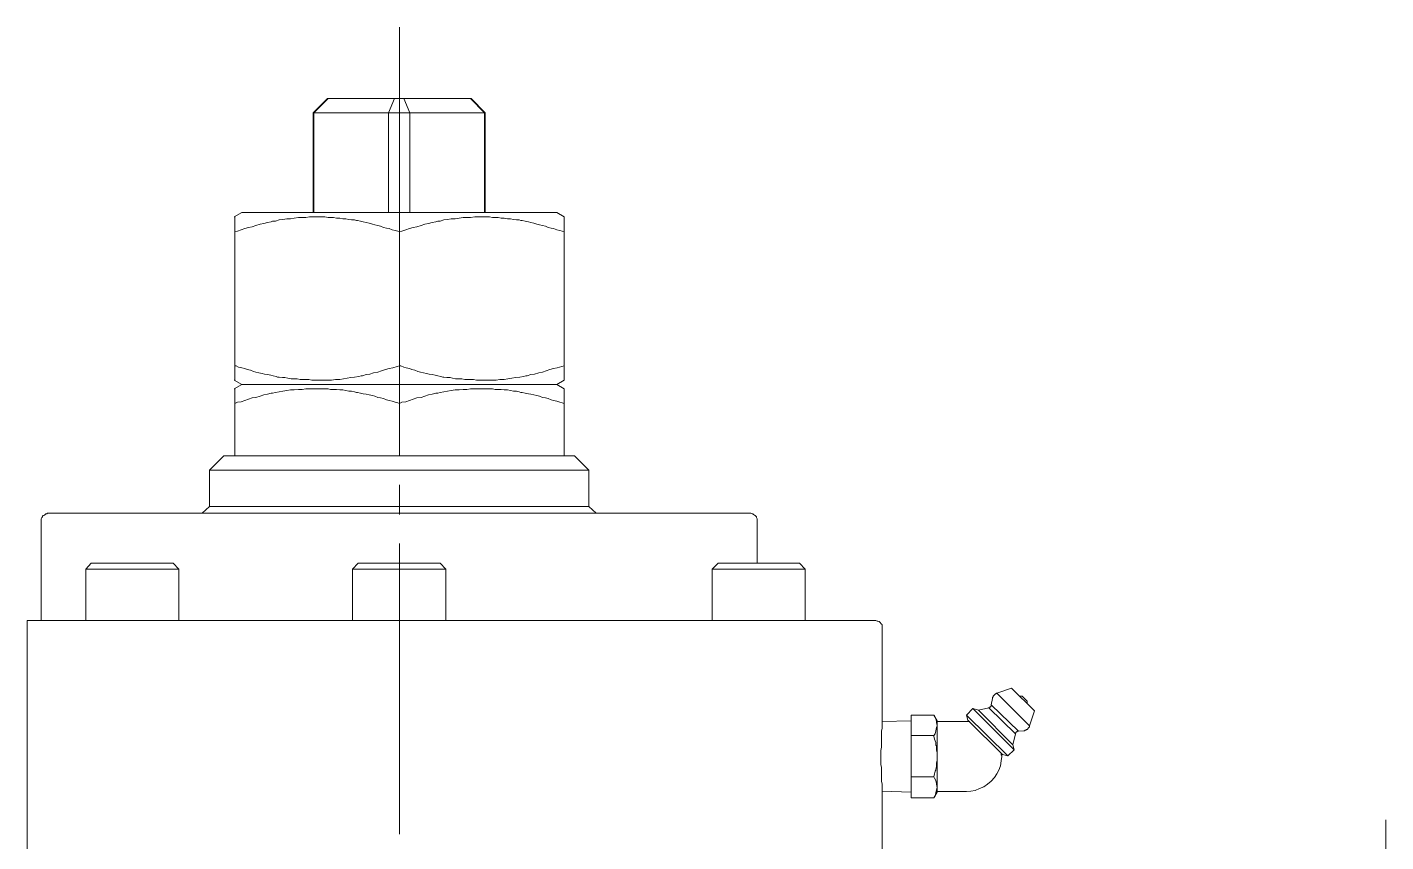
# Model space of a CAD drawing. Header units: millimetres. Extents: x 288 to 8834, y 20 to 9668.
# Drawn here: x 3244.8 to 3434.6, y 8009 to 8122.9 of the extents above; entities that cross this region are included whole.
import ezdxf

# ---------------------------------------------------------------- set-up
doc = ezdxf.new("R2010")
doc.units = ezdxf.units.MM
doc.layers.add('Layer1', color=7, linetype='Continuous')

# ---------------------------------------------------------------- blocks, each defined once
blk = doc.blocks.new('BLKF848')
at = {"layer": 'Layer1', "color": 7, "linetype": 'Continuous', "lineweight": 5}
for p, q in [((3273.84, 8075.52), (3274.02, 8075.52)), ((3274.02, 8075.52), (3274.36, 8075.35)), ((3274.36, 8075.35), (3274.79, 8075.27)), ((3274.79, 8075.27), (3275.22, 8075.18)), ((3275.22, 8075.18), (3275.57, 8075.01)), ((3275.57, 8075.01), (3276, 8074.92)), ((3276, 8074.92), (3276.43, 8074.75)), ((3276.43, 8074.75), (3276.77, 8074.66)), ((3276.77, 8074.66), (3277.2, 8074.58)), ((3277.2, 8074.58), (3277.63, 8074.49)), ((3277.63, 8074.49), (3277.98, 8074.4)), ((3277.98, 8074.4), (3278.41, 8074.32)), ((3278.41, 8074.32), (3278.84, 8074.23)), ((3278.84, 8074.23), (3279.18, 8074.15)), ((3279.18, 8074.15), (3279.61, 8074.06)), ((3279.61, 8074.06), (3279.79, 8073.97)), ((3279.79, 8073.97), (3280.04, 8073.97)), ((3280.04, 8073.97), (3280.48, 8073.89)), ((3290.03, 8073.89), (3290.55, 8073.97)), ((3290.55, 8073.97), (3291.15, 8074.06)), ((3291.15, 8074.06), (3291.5, 8074.15)), ((3291.5, 8074.15), (3291.67, 8074.15)), ((3291.67, 8074.15), (3292.19, 8074.32)), ((3292.19, 8074.32), (3292.7, 8074.4)), ((3292.7, 8074.4), (3293.22, 8074.58)), ((3293.22, 8074.58), (3293.82, 8074.66)), ((3293.82, 8074.66), (3294.34, 8074.83)), ((3294.34, 8074.83), (3294.86, 8075.01)), ((3294.86, 8075.01), (3295.37, 8075.18)), ((3295.37, 8075.18), (3295.89, 8075.27)), ((3295.89, 8075.27), (3296.49, 8075.44)), ((3296.49, 8075.44), (3296.84, 8075.52)), ((3296.84, 8075.52), (3297.01, 8075.52)), ((3297.01, 8075.52), (3297.44, 8075.35)), ((3297.44, 8075.35), (3297.78, 8075.27)), ((3297.78, 8075.27), (3298.22, 8075.18)), ((3298.22, 8075.18), (3298.56, 8075.01)), ((3298.56, 8075.01), (3298.99, 8074.92)), ((3298.99, 8074.92), (3299.42, 8074.75)), ((3299.42, 8074.75), (3299.77, 8074.66)), ((3299.77, 8074.66), (3300.2, 8074.58)), ((3300.2, 8074.58), (3300.63, 8074.49)), ((3300.63, 8074.49), (3300.97, 8074.4)), ((3300.97, 8074.4), (3301.4, 8074.32)), ((3301.4, 8074.32), (3301.83, 8074.23)), ((3301.83, 8074.23), (3302.18, 8074.15)), ((3302.18, 8074.15), (3302.61, 8074.06)), ((3302.61, 8074.06), (3302.87, 8073.97)), ((3302.87, 8073.97), (3303.04, 8073.97)), ((3303.04, 8073.97), (3303.47, 8073.89)), ((3313.03, 8073.89), (3313.63, 8073.97)), ((3313.63, 8073.97), (3314.15, 8074.06)), ((3314.15, 8074.06), (3314.49, 8074.15)), ((3314.49, 8074.15), (3314.66, 8074.15)), ((3314.66, 8074.15), (3315.18, 8074.32)), ((3315.18, 8074.32), (3315.7, 8074.4)), ((3315.7, 8074.4), (3316.3, 8074.58)), ((3316.3, 8074.58), (3316.82, 8074.66)), ((3316.82, 8074.66), (3317.33, 8074.83)), ((3317.33, 8074.83), (3317.85, 8075.01)), ((3317.85, 8075.01), (3318.37, 8075.18)), ((3318.37, 8075.18), (3318.88, 8075.27)), ((3318.88, 8075.27), (3319.49, 8075.44)), ((3280.48, 8073.89), (3280.82, 8073.89)), ((3280.82, 8073.89), (3281.25, 8073.8)), ((3281.25, 8073.8), (3281.68, 8073.72)), ((3281.68, 8073.72), (3282.11, 8073.72)), ((3282.11, 8073.72), (3282.54, 8073.72)), ((3282.54, 8073.72), (3282.97, 8073.63)), ((3282.97, 8073.63), (3283.32, 8073.63)), ((3283.32, 8073.63), (3283.75, 8073.63)), ((3283.75, 8073.63), (3284.18, 8073.63)), ((3284.18, 8073.63), (3284.61, 8073.54)), ((3284.61, 8073.54), (3285.04, 8073.54)), ((3285.04, 8073.54), (3285.47, 8073.54)), ((3285.47, 8073.54), (3285.9, 8073.54)), ((3285.9, 8073.54), (3286.07, 8073.54)), ((3286.07, 8073.54), (3286.16, 8073.54)), ((3286.16, 8073.54), (3286.33, 8073.54)), ((3286.33, 8073.54), (3286.85, 8073.54)), ((3286.85, 8073.54), (3287.36, 8073.54)), ((3287.36, 8073.54), (3287.88, 8073.63)), ((3287.88, 8073.63), (3288.48, 8073.63)), ((3288.48, 8073.63), (3289, 8073.72)), ((3289, 8073.72), (3289.52, 8073.8)), ((3289.52, 8073.8), (3290.03, 8073.89)), ((3303.47, 8073.89), (3303.9, 8073.89)), ((3303.9, 8073.89), (3304.24, 8073.8)), ((3304.24, 8073.8), (3304.67, 8073.72)), ((3304.67, 8073.72), (3305.1, 8073.72)), ((3305.1, 8073.72), (3305.53, 8073.72)), ((3305.53, 8073.72), (3305.97, 8073.63)), ((3305.97, 8073.63), (3306.4, 8073.63)), ((3306.4, 8073.63), (3306.74, 8073.63)), ((3306.74, 8073.63), (3307.17, 8073.63)), ((3307.17, 8073.63), (3307.6, 8073.54)), ((3307.6, 8073.54), (3308.03, 8073.54)), ((3308.03, 8073.54), (3308.46, 8073.54)), ((3308.46, 8073.54), (3308.89, 8073.54)), ((3308.89, 8073.54), (3309.07, 8073.54)), ((3309.07, 8073.54), (3309.15, 8073.54)), ((3309.15, 8073.54), (3309.32, 8073.54)), ((3309.32, 8073.54), (3309.84, 8073.54)), ((3309.84, 8073.54), (3310.36, 8073.54)), ((3310.36, 8073.54), (3310.87, 8073.63)), ((3310.87, 8073.63), (3311.48, 8073.63)), ((3311.48, 8073.63), (3311.99, 8073.72)), ((3311.99, 8073.72), (3312.51, 8073.8)), ((3312.51, 8073.8), (3313.03, 8073.89))]:
    blk.add_line(p, q, dxfattribs=at)
blk = doc.blocks.new('BLKF849')
at = {"layer": 'Layer1', "color": 7, "linetype": 'Continuous', "lineweight": 5}
for p, q in [((3275.74, 8094.9), (3275.22, 8094.73)), ((3276.26, 8094.99), (3275.74, 8094.9)), ((3276.77, 8095.16), (3276.26, 8094.99)), ((3277.38, 8095.33), (3276.77, 8095.16)), ((3277.89, 8095.42), (3277.38, 8095.33)), ((3278.41, 8095.59), (3277.89, 8095.42)), ((3278.93, 8095.67), (3278.41, 8095.59)), ((3279.1, 8095.76), (3278.93, 8095.67)), ((3279.53, 8095.76), (3279.1, 8095.76)), ((3280.04, 8095.93), (3279.53, 8095.76)), ((3280.56, 8096.02), (3280.04, 8095.93)), ((3281.08, 8096.1), (3280.56, 8096.02)), ((3281.59, 8096.1), (3281.08, 8096.1)), ((3282.11, 8096.19), (3281.59, 8096.1)), ((3282.71, 8096.28), (3282.11, 8096.19)), ((3283.23, 8096.28), (3282.71, 8096.28)), ((3283.75, 8096.28), (3283.23, 8096.28)), ((3284.26, 8096.36), (3283.75, 8096.28)), ((3284.52, 8096.36), (3284.26, 8096.36)), ((3284.7, 8096.36), (3284.52, 8096.36)), ((3285.13, 8096.36), (3284.7, 8096.36)), ((3285.56, 8096.36), (3285.13, 8096.36)), ((3285.99, 8096.36), (3285.56, 8096.36)), ((3286.42, 8096.36), (3285.99, 8096.36)), ((3286.85, 8096.28), (3286.42, 8096.36)), ((3287.19, 8096.28), (3286.85, 8096.28)), ((3287.62, 8096.28), (3287.19, 8096.28)), ((3288.05, 8096.19), (3287.62, 8096.28)), ((3288.48, 8096.19), (3288.05, 8096.19)), ((3288.91, 8096.1), (3288.48, 8096.19)), ((3289.35, 8096.1), (3288.91, 8096.1)), ((3289.78, 8096.02), (3289.35, 8096.1)), ((3290.12, 8095.93), (3289.78, 8096.02)), ((3290.55, 8095.93), (3290.12, 8095.93)), ((3290.81, 8095.85), (3290.55, 8095.93)), ((3290.98, 8095.85), (3290.81, 8095.85)), ((3291.41, 8095.76), (3290.98, 8095.85)), ((3291.76, 8095.67), (3291.41, 8095.76)), ((3292.19, 8095.59), (3291.76, 8095.67)), ((3292.62, 8095.5), (3292.19, 8095.59)), ((3293.05, 8095.33), (3292.62, 8095.5)), ((3293.39, 8095.24), (3293.05, 8095.33)), ((3293.82, 8095.16), (3293.39, 8095.24)), ((3294.17, 8095.07), (3293.82, 8095.16)), ((3294.6, 8094.9), (3294.17, 8095.07)), ((3295.03, 8094.81), (3294.6, 8094.9)), ((3295.37, 8094.73), (3295.03, 8094.81)), ((3298.73, 8094.9), (3298.22, 8094.73)), ((3299.25, 8094.99), (3298.73, 8094.9)), ((3299.85, 8095.16), (3299.25, 8094.99)), ((3300.37, 8095.33), (3299.85, 8095.16)), ((3300.88, 8095.42), (3300.37, 8095.33)), ((3301.4, 8095.59), (3300.88, 8095.42)), ((3301.92, 8095.67), (3301.4, 8095.59)), ((3302.18, 8095.76), (3301.92, 8095.67)), ((3302.52, 8095.76), (3302.18, 8095.76)), ((3303.04, 8095.93), (3302.52, 8095.76)), ((3303.55, 8096.02), (3303.04, 8095.93)), ((3304.07, 8096.1), (3303.55, 8096.02)), ((3304.59, 8096.1), (3304.07, 8096.1)), ((3305.19, 8096.19), (3304.59, 8096.1)), ((3305.71, 8096.28), (3305.19, 8096.19)), ((3306.22, 8096.28), (3305.71, 8096.28)), ((3306.74, 8096.28), (3306.22, 8096.28)), ((3307.34, 8096.36), (3306.74, 8096.28)), ((3307.52, 8096.36), (3307.34, 8096.36)), ((3307.69, 8096.36), (3307.52, 8096.36)), ((3308.12, 8096.36), (3307.69, 8096.36)), ((3308.55, 8096.36), (3308.12, 8096.36)), ((3308.98, 8096.36), (3308.55, 8096.36)), ((3309.41, 8096.36), (3308.98, 8096.36)), ((3309.84, 8096.28), (3309.41, 8096.36)), ((3310.18, 8096.28), (3309.84, 8096.28)), ((3310.62, 8096.28), (3310.18, 8096.28)), ((3311.05, 8096.19), (3310.62, 8096.28)), ((3311.48, 8096.19), (3311.05, 8096.19)), ((3311.91, 8096.1), (3311.48, 8096.19)), ((3312.34, 8096.1), (3311.91, 8096.1)), ((3312.77, 8096.02), (3312.34, 8096.1)), ((3313.2, 8095.93), (3312.77, 8096.02)), ((3313.54, 8095.93), (3313.2, 8095.93)), ((3313.8, 8095.85), (3313.54, 8095.93)), ((3313.97, 8095.85), (3313.8, 8095.85)), ((3314.4, 8095.76), (3313.97, 8095.85)), ((3314.84, 8095.67), (3314.4, 8095.76)), ((3315.18, 8095.59), (3314.84, 8095.67)), ((3315.61, 8095.5), (3315.18, 8095.59)), ((3316.04, 8095.33), (3315.61, 8095.5)), ((3316.39, 8095.24), (3316.04, 8095.33)), ((3316.82, 8095.16), (3316.39, 8095.24)), ((3317.25, 8095.07), (3316.82, 8095.16)), ((3317.59, 8094.9), (3317.25, 8095.07)), ((3318.02, 8094.81), (3317.59, 8094.9)), ((3318.37, 8094.73), (3318.02, 8094.81)), ((3274.71, 8094.55), (3274.19, 8094.38)), ((3275.22, 8094.73), (3274.71, 8094.55)), ((3295.8, 8094.55), (3295.37, 8094.73)), ((3296.23, 8094.47), (3295.8, 8094.55)), ((3296.58, 8094.38), (3296.23, 8094.47)), ((3296.84, 8094.3), (3296.58, 8094.38)), ((3297.18, 8094.38), (3296.84, 8094.3)), ((3297.7, 8094.55), (3297.18, 8094.38)), ((3298.22, 8094.73), (3297.7, 8094.55)), ((3318.8, 8094.55), (3318.37, 8094.73)), ((3319.23, 8094.47), (3318.8, 8094.55)), ((3319.57, 8094.38), (3319.23, 8094.47)), ((3319.83, 8094.3), (3319.57, 8094.38))]:
    blk.add_line(p, q, dxfattribs=at)
blk = doc.blocks.new('BLKF881')
at = {"layer": 'Layer1', "color": 7, "linetype": 'Continuous', "lineweight": 5}
for p, q in [((3371.76, 8024.54), (3371.84, 8024.97)), ((3371.5, 8023.86), (3371.67, 8024.11)), ((3371.67, 8024.11), (3371.76, 8024.54))]:
    blk.add_line(p, q, dxfattribs=at)
blk = doc.blocks.new('BLKF882')
at = {"layer": 'Layer1', "color": 7, "linetype": 'Continuous', "lineweight": 5}
for p, q in [((3371.58, 8023.34), (3371.5, 8023.77)), ((3371.76, 8022.91), (3371.58, 8023.34)), ((3371.76, 8022.48), (3371.76, 8022.91)), ((3371.84, 8022.48), (3371.76, 8022.48)), ((3371.84, 8021.87), (3371.84, 8022.48)), ((3371.93, 8021.44), (3371.84, 8021.87)), ((3371.93, 8020.93), (3371.93, 8021.44))]:
    blk.add_line(p, q, dxfattribs=at)
blk = doc.blocks.new('BLKF883')
at = {"layer": 'Layer1', "color": 7, "linetype": 'Continuous', "lineweight": 5}
for p, q in [((3371.93, 8020.41), (3371.93, 8020.84)), ((3371.67, 8018.86), (3371.76, 8019.03)), ((3371.76, 8019.12), (3371.84, 8019.55)), ((3371.76, 8019.03), (3371.76, 8019.12)), ((3371.84, 8019.98), (3371.93, 8020.41)), ((3371.84, 8019.55), (3371.84, 8019.98)), ((3371.5, 8018.09), (3371.58, 8018.52)), ((3371.58, 8018.52), (3371.67, 8018.86))]:
    blk.add_line(p, q, dxfattribs=at)
blk = doc.blocks.new('BLKF884')
at = {"layer": 'Layer1', "color": 7, "linetype": 'Continuous', "lineweight": 5}
for p, q in [((3371.76, 8017.57), (3371.58, 8017.91)), ((3371.84, 8017.14), (3371.76, 8017.57)), ((3371.84, 8017.05), (3371.84, 8017.14)), ((3371.93, 8016.62), (3371.84, 8017.05))]:
    blk.add_line(p, q, dxfattribs=at)
blk = doc.blocks.new('BLKF885')
at = {"layer": 'Layer1', "color": 7, "linetype": 'Continuous', "lineweight": 5}
for p, q in [((3371.76, 8026.18), (3371.58, 8026.61)), ((3371.84, 8025.84), (3371.76, 8026.18)), ((3371.84, 8025.66), (3371.84, 8025.84)), ((3371.93, 8025.32), (3371.84, 8025.66)), ((3371.93, 8025.23), (3371.93, 8025.32))]:
    blk.add_line(p, q, dxfattribs=at)
blk = doc.blocks.new('BLKF886')
at = {"layer": 'Layer1', "color": 7, "linetype": 'Continuous', "lineweight": 5}
for p, q in [((3371.5, 8015.16), (3371.67, 8015.42)), ((3371.67, 8015.5), (3371.76, 8015.85)), ((3371.67, 8015.42), (3371.67, 8015.5)), ((3371.76, 8015.85), (3371.84, 8016.28))]:
    blk.add_line(p, q, dxfattribs=at)
blk = doc.blocks.new('BLKF887')
at = {"layer": 'Layer1', "color": 7, "linetype": 'Continuous', "lineweight": 5}
for p, q in [((3380.28, 8018.52), (3380.54, 8019.03)), ((3380.54, 8019.03), (3380.8, 8019.64)), ((3380.8, 8019.64), (3380.88, 8020.32)), ((3378.47, 8016.71), (3378.99, 8017.05)), ((3378.99, 8017.05), (3379.51, 8017.48)), ((3379.51, 8017.48), (3379.94, 8018)), ((3379.94, 8018), (3380.28, 8018.52)), ((3376.06, 8016.02), (3376.67, 8016.1)), ((3376.67, 8016.1), (3377.27, 8016.19)), ((3377.27, 8016.19), (3377.87, 8016.45)), ((3377.87, 8016.45), (3378.47, 8016.71))]:
    blk.add_line(p, q, dxfattribs=at)
blk = doc.blocks.new('BLKF888')
at = {"layer": 'Layer1', "color": 7, "linetype": 'Continuous', "lineweight": 5}
for p, q in [((3379.77, 8029.28), (3379.68, 8029.19)), ((3379.68, 8029.19), (3379.68, 8029.11)), ((3379.85, 8029.45), (3379.77, 8029.37)), ((3379.77, 8029.37), (3379.77, 8029.28)), ((3379.94, 8029.54), (3379.85, 8029.45)), ((3380.02, 8029.62), (3379.94, 8029.54)), ((3380.11, 8029.71), (3380.02, 8029.62)), ((3380.2, 8029.71), (3380.11, 8029.71)), ((3380.28, 8029.8), (3380.2, 8029.8)), ((3380.2, 8029.8), (3380.2, 8029.71))]:
    blk.add_line(p, q, dxfattribs=at)
blk = doc.blocks.new('BLKF889')
at = {"layer": 'Layer1', "color": 7, "linetype": 'Continuous', "lineweight": 5}
for p, q in [((3384.16, 8024.54), (3384.24, 8024.63)), ((3384.24, 8024.63), (3384.33, 8024.63)), ((3384.33, 8024.63), (3384.42, 8024.72)), ((3384.42, 8024.72), (3384.5, 8024.72)), ((3384.5, 8024.72), (3384.59, 8024.8)), ((3384.59, 8024.8), (3384.67, 8024.89)), ((3384.67, 8024.89), (3384.76, 8024.97)), ((3384.76, 8024.97), (3384.85, 8025.06)), ((3384.85, 8025.06), (3384.85, 8025.15)), ((3384.07, 8024.54), (3384.16, 8024.54))]:
    blk.add_line(p, q, dxfattribs=at)
blk = doc.blocks.new('BLKF890')
at = {"layer": 'Layer1', "color": 7, "linetype": 'Continuous', "lineweight": 5}
for p, q in [((3379.16, 8027.73), (3379.25, 8027.82)), ((3379.25, 8027.82), (3379.33, 8027.82)), ((3379.33, 8027.82), (3379.42, 8027.9)), ((3379.42, 8027.9), (3379.42, 8027.99)), ((3379.42, 8027.99), (3379.51, 8027.99)), ((3379.51, 8027.99), (3379.51, 8028.07))]:
    blk.add_line(p, q, dxfattribs=at)
blk = doc.blocks.new('BLKF891')
at = {"layer": 'Layer1', "color": 7, "linetype": 'Continuous', "lineweight": 5}
for p, q in [((3382.95, 8024.2), (3382.87, 8024.2)), ((3383.04, 8024.37), (3382.95, 8024.29)), ((3382.95, 8024.29), (3382.95, 8024.2)), ((3383.12, 8024.37), (3383.04, 8024.37)), ((3383.3, 8024.46), (3383.12, 8024.46)), ((3383.12, 8024.46), (3383.12, 8024.37))]:
    blk.add_line(p, q, dxfattribs=at)
blk = doc.blocks.new('BLKF1098')
at = {"layer": 'Layer1', "color": 7, "linetype": 'Continuous', "lineweight": 5}
for p, q in [((3281.08, 8072.08), (3280.56, 8071.99)), ((3281.59, 8072.17), (3281.08, 8072.08)), ((3282.11, 8072.17), (3281.59, 8072.17)), ((3282.71, 8072.25), (3282.11, 8072.17)), ((3283.23, 8072.25), (3282.71, 8072.25)), ((3283.75, 8072.34), (3283.23, 8072.25)), ((3284.26, 8072.34), (3283.75, 8072.34)), ((3284.52, 8072.34), (3284.26, 8072.34)), ((3284.7, 8072.34), (3284.52, 8072.34)), ((3285.13, 8072.34), (3284.7, 8072.34)), ((3285.56, 8072.34), (3285.13, 8072.34)), ((3285.99, 8072.34), (3285.56, 8072.34)), ((3286.42, 8072.34), (3285.99, 8072.34)), ((3286.85, 8072.34), (3286.42, 8072.34)), ((3287.19, 8072.25), (3286.85, 8072.34)), ((3287.62, 8072.25), (3287.19, 8072.25)), ((3288.05, 8072.25), (3287.62, 8072.25)), ((3288.48, 8072.17), (3288.05, 8072.25)), ((3288.91, 8072.17), (3288.48, 8072.17)), ((3289.35, 8072.08), (3288.91, 8072.17)), ((3289.78, 8071.99), (3289.35, 8072.08)), ((3304.07, 8072.08), (3303.55, 8071.99)), ((3304.59, 8072.17), (3304.07, 8072.08)), ((3305.19, 8072.17), (3304.59, 8072.17)), ((3305.71, 8072.25), (3305.19, 8072.17)), ((3306.22, 8072.25), (3305.71, 8072.25)), ((3306.74, 8072.34), (3306.22, 8072.25)), ((3307.34, 8072.34), (3306.74, 8072.34)), ((3307.52, 8072.34), (3307.34, 8072.34)), ((3307.69, 8072.34), (3307.52, 8072.34)), ((3308.12, 8072.34), (3307.69, 8072.34)), ((3308.55, 8072.34), (3308.12, 8072.34)), ((3308.98, 8072.34), (3308.55, 8072.34)), ((3309.41, 8072.34), (3308.98, 8072.34)), ((3309.84, 8072.34), (3309.41, 8072.34)), ((3310.18, 8072.25), (3309.84, 8072.34)), ((3310.62, 8072.25), (3310.18, 8072.25)), ((3311.05, 8072.25), (3310.62, 8072.25)), ((3311.48, 8072.17), (3311.05, 8072.25)), ((3311.91, 8072.17), (3311.48, 8072.17)), ((3312.34, 8072.08), (3311.91, 8072.17)), ((3312.77, 8071.99), (3312.34, 8072.08)), ((3274.71, 8070.53), (3274.19, 8070.44)), ((3275.22, 8070.7), (3274.71, 8070.53)), ((3275.74, 8070.87), (3275.22, 8070.7)), ((3276.26, 8071.05), (3275.74, 8070.87)), ((3276.77, 8071.13), (3276.26, 8071.05)), ((3277.38, 8071.3), (3276.77, 8071.13)), ((3277.89, 8071.48), (3277.38, 8071.3)), ((3278.41, 8071.56), (3277.89, 8071.48)), ((3278.93, 8071.73), (3278.41, 8071.56)), ((3279.1, 8071.73), (3278.93, 8071.73)), ((3279.53, 8071.82), (3279.1, 8071.73)), ((3280.04, 8071.91), (3279.53, 8071.82)), ((3280.56, 8071.99), (3280.04, 8071.91)), ((3290.12, 8071.99), (3289.78, 8071.99)), ((3290.55, 8071.91), (3290.12, 8071.99)), ((3290.81, 8071.82), (3290.55, 8071.91)), ((3290.98, 8071.82), (3290.81, 8071.82)), ((3291.41, 8071.73), (3290.98, 8071.82)), ((3291.76, 8071.65), (3291.41, 8071.73)), ((3292.19, 8071.56), (3291.76, 8071.65)), ((3292.62, 8071.48), (3292.19, 8071.56)), ((3293.05, 8071.39), (3292.62, 8071.48)), ((3293.39, 8071.3), (3293.05, 8071.39)), ((3293.82, 8071.13), (3293.39, 8071.3)), ((3294.17, 8071.05), (3293.82, 8071.13)), ((3294.6, 8070.96), (3294.17, 8071.05)), ((3295.03, 8070.79), (3294.6, 8070.96)), ((3295.37, 8070.7), (3295.03, 8070.79)), ((3295.8, 8070.62), (3295.37, 8070.7)), ((3296.23, 8070.44), (3295.8, 8070.62)), ((3296.58, 8070.36), (3296.23, 8070.44)), ((3296.84, 8070.27), (3296.58, 8070.36)), ((3297.18, 8070.44), (3296.84, 8070.27)), ((3297.7, 8070.53), (3297.18, 8070.44)), ((3298.22, 8070.7), (3297.7, 8070.53)), ((3298.73, 8070.87), (3298.22, 8070.7)), ((3299.25, 8071.05), (3298.73, 8070.87)), ((3299.85, 8071.13), (3299.25, 8071.05)), ((3300.37, 8071.3), (3299.85, 8071.13)), ((3300.88, 8071.48), (3300.37, 8071.3)), ((3301.4, 8071.56), (3300.88, 8071.48)), ((3301.92, 8071.73), (3301.4, 8071.56)), ((3302.18, 8071.73), (3301.92, 8071.73)), ((3302.52, 8071.82), (3302.18, 8071.73)), ((3303.04, 8071.91), (3302.52, 8071.82)), ((3303.55, 8071.99), (3303.04, 8071.91)), ((3313.2, 8071.99), (3312.77, 8071.99)), ((3313.54, 8071.91), (3313.2, 8071.99)), ((3313.8, 8071.82), (3313.54, 8071.91)), ((3313.97, 8071.82), (3313.8, 8071.82)), ((3314.4, 8071.73), (3313.97, 8071.82)), ((3314.84, 8071.65), (3314.4, 8071.73)), ((3315.18, 8071.56), (3314.84, 8071.65)), ((3315.61, 8071.48), (3315.18, 8071.56)), ((3316.04, 8071.39), (3315.61, 8071.48)), ((3316.39, 8071.3), (3316.04, 8071.39)), ((3316.82, 8071.13), (3316.39, 8071.3)), ((3317.25, 8071.05), (3316.82, 8071.13)), ((3317.59, 8070.96), (3317.25, 8071.05)), ((3318.02, 8070.79), (3317.59, 8070.96)), ((3318.37, 8070.7), (3318.02, 8070.79)), ((3318.8, 8070.62), (3318.37, 8070.7)), ((3319.23, 8070.44), (3318.8, 8070.62)), ((3319.57, 8070.36), (3319.23, 8070.44)), ((3319.83, 8070.27), (3319.57, 8070.36))]:
    blk.add_line(p, q, dxfattribs=at)
blk = doc.blocks.new('BLKF1115')
at = {"layer": 'Layer1', "color": 7, "linetype": 'Continuous', "lineweight": 5}
for p, q in [((3364.26, 8024.89), (3364.18, 8024.46)), ((3364.26, 8025.84), (3364.26, 8024.89)), ((3364.18, 8024.46), (3364.18, 8022.22)), ((3364.18, 8022.22), (3364.09, 8021.79)), ((3364.09, 8021.79), (3364.09, 8021.53)), ((3364.09, 8021.53), (3364.09, 8021.44)), ((3364.09, 8021.44), (3364.09, 8021.01)), ((3364.09, 8021.01), (3364.09, 8020.58)), ((3364.09, 8020.58), (3364.09, 8020.15)), ((3364.09, 8020.15), (3364.09, 8019.89)), ((3364.09, 8019.89), (3364.09, 8019.81)), ((3364.09, 8019.81), (3364.18, 8019.38)), ((3364.18, 8019.38), (3364.18, 8018.95)), ((3364.18, 8018.95), (3364.18, 8018.43)), ((3364.18, 8018.43), (3364.18, 8018.34)), ((3364.18, 8018.34), (3364.18, 8017.91))]:
    blk.add_line(p, q, dxfattribs=at)
blk = doc.blocks.new('BLKF1116')
at = {"layer": 'Layer1', "color": 7, "linetype": 'Continuous', "lineweight": 5}
for p, q in [((3363.58, 8039.87), (3363.4, 8039.96)), ((3363.66, 8039.87), (3363.58, 8039.87)), ((3363.83, 8039.79), (3363.66, 8039.87)), ((3363.92, 8039.7), (3363.83, 8039.79)), ((3364.01, 8039.61), (3363.92, 8039.7)), ((3364.09, 8039.53), (3364.01, 8039.61)), ((3364.18, 8039.44), (3364.09, 8039.53)), ((3364.26, 8039.36), (3364.18, 8039.44)), ((3364.26, 8038.92), (3364.26, 8039.36))]:
    blk.add_line(p, q, dxfattribs=at)
blk = doc.blocks.new('BLKF1117')
at = {"layer": 'Layer1', "color": 7, "linetype": 'Continuous', "lineweight": 5}
for p, q in [((3247.67, 8054.94), (3247.58, 8054.86)), ((3247.84, 8054.94), (3247.67, 8054.94)), ((3246.89, 8054.34), (3246.8, 8054.17)), ((3246.8, 8054.17), (3246.8, 8054.08)), ((3246.98, 8054.43), (3246.89, 8054.34)), ((3247.06, 8054.6), (3246.98, 8054.51)), ((3246.98, 8054.51), (3246.98, 8054.43)), ((3247.24, 8054.68), (3247.06, 8054.6)), ((3247.32, 8054.77), (3247.24, 8054.68)), ((3247.41, 8054.86), (3247.32, 8054.77)), ((3247.58, 8054.86), (3247.41, 8054.86))]:
    blk.add_line(p, q, dxfattribs=at)
blk = doc.blocks.new('BLKF1118')
at = {"layer": 'Layer1', "color": 7, "linetype": 'Continuous', "lineweight": 5}
for p, q in [((3346.09, 8054.86), (3345.92, 8054.94)), ((3346.18, 8054.86), (3346.09, 8054.86)), ((3346.27, 8054.77), (3346.18, 8054.86)), ((3346.44, 8054.68), (3346.27, 8054.77)), ((3346.53, 8054.6), (3346.44, 8054.68)), ((3346.61, 8054.51), (3346.53, 8054.6)), ((3346.7, 8054.43), (3346.61, 8054.51)), ((3346.7, 8054.34), (3346.7, 8054.43)), ((3346.78, 8054.17), (3346.7, 8054.34)), ((3346.78, 8053.91), (3346.78, 8054.17))]:
    blk.add_line(p, q, dxfattribs=at)
blk = doc.blocks.new('BLKF763')
at = {"layer": 'Layer1', "color": 7, "linetype": 'Continuous', "lineweight": 5}
for p, q in [((3296.84, 8062.95), (3296.84, 8122.89)), ((3286.76, 8112.9), (3284.78, 8110.92)), ((3284.87, 8110.92), (3286.85, 8112.9)), ((3286.76, 8112.9), (3306.83, 8112.9)), ((3296.15, 8112.9), (3295.29, 8110.92)), ((3298.3, 8110.92), (3297.44, 8112.9)), ((3306.74, 8112.9), (3308.72, 8110.92)), ((3308.81, 8110.92), (3306.83, 8112.9)), ((3284.78, 8110.92), (3284.78, 8096.97)), ((3284.78, 8110.92), (3308.81, 8110.92)), ((3284.87, 8096.97), (3284.87, 8110.92)), ((3295.29, 8110.92), (3295.29, 8096.97)), ((3298.3, 8096.97), (3298.3, 8110.92)), ((3308.72, 8110.92), (3308.72, 8096.97)), ((3308.81, 8096.97), (3308.81, 8110.92)), ((3274.79, 8096.97), (3273.76, 8096.36)), ((3274.79, 8096.97), (3318.8, 8096.97)), ((3319.83, 8096.36), (3318.8, 8096.97)), ((3273.84, 8073.54), (3273.84, 8096.36)), ((3319.83, 8073.54), (3319.83, 8096.36)), ((3274.19, 8094.38), (3273.84, 8094.3)), ((3296.84, 8094.3), (3296.84, 8075.52)), ((3319.49, 8075.44), (3319.83, 8075.52)), ((3273.76, 8073.54), (3274.79, 8072.94)), ((3274.79, 8072.94), (3273.76, 8072.34)), ((3273.84, 8062.95), (3273.84, 8072.34)), ((3274.79, 8072.94), (3318.8, 8072.94)), ((3274.79, 8072.94), (3318.8, 8072.94)), ((3318.8, 8072.94), (3319.83, 8073.54)), ((3319.83, 8072.34), (3318.8, 8072.94)), ((3319.83, 8062.95), (3319.83, 8072.34)), ((3274.19, 8070.44), (3273.84, 8070.27)), ((3296.84, 8070.27), (3296.84, 8062.95)), ((3272.29, 8062.95), (3270.31, 8060.97)), ((3272.29, 8062.95), (3273.84, 8062.95)), ((3273.84, 8062.95), (3277.98, 8062.95)), ((3277.98, 8062.95), (3292.62, 8062.95)), ((3300.97, 8062.95), (3292.62, 8062.95)), ((3300.97, 8062.95), (3315.61, 8062.95)), ((3315.61, 8062.95), (3319.83, 8062.95)), ((3319.83, 8062.95), (3321.29, 8062.95)), ((3323.27, 8060.97), (3321.29, 8062.95)), ((3323.27, 8060.97), (3270.31, 8060.97)), ((3270.31, 8060.97), (3270.31, 8055.89)), ((3323.27, 8055.89), (3323.27, 8060.97)), ((3296.84, 8054.77), (3296.84, 8058.9)), ((3247.84, 8054.94), (3345.84, 8054.94)), ((3270.31, 8055.89), (3269.28, 8054.94)), ((3270.31, 8055.89), (3323.27, 8055.89)), ((3270.31, 8055.89), (3323.27, 8055.89)), ((3324.31, 8054.94), (3323.27, 8055.89)), ((3345.92, 8054.94), (3345.84, 8054.94)), ((3246.8, 8054.08), (3246.8, 8053.91)), ((3246.8, 8053.91), (3246.8, 8039.96)), ((3346.78, 8047.97), (3346.78, 8053.91)), ((3296.84, 8010.08), (3296.84, 8050.72)), ((3253.78, 8047.97), (3253.01, 8047.11)), ((3265.23, 8047.97), (3253.78, 8047.97)), ((3266.01, 8047.11), (3265.23, 8047.97)), ((3291.07, 8047.97), (3290.29, 8047.11)), ((3302.52, 8047.97), (3291.07, 8047.97)), ((3303.3, 8047.11), (3302.52, 8047.97)), ((3341.36, 8047.97), (3340.5, 8047.11)), ((3352.73, 8047.97), (3341.36, 8047.97)), ((3353.5, 8047.11), (3352.73, 8047.97)), ((3266.01, 8047.11), (3253.01, 8047.11)), ((3253.01, 8047.11), (3253.01, 8039.96)), ((3266.01, 8039.96), (3266.01, 8047.11)), ((3303.3, 8047.11), (3290.29, 8047.11)), ((3290.29, 8047.11), (3290.29, 8039.96)), ((3303.3, 8039.96), (3303.3, 8047.11)), ((3353.5, 8047.11), (3340.5, 8047.11)), ((3340.5, 8047.11), (3340.5, 8039.96)), ((3353.5, 8039.96), (3353.5, 8047.11)), ((3244.82, 8039.96), (3363.32, 8039.96)), ((3244.82, 8039.96), (3244.82, 8002.93)), ((3363.4, 8039.96), (3363.32, 8039.96)), ((3364.26, 8025.84), (3364.26, 8038.92)), ((3382.35, 8030.49), (3380.28, 8029.8)), ((3382.35, 8030.49), (3385.53, 8027.3)), ((3379.51, 8028.16), (3379.68, 8029.02)), ((3379.68, 8029.11), (3379.68, 8029.02)), ((3380.28, 8029.8), (3384.85, 8025.23)), ((3383.81, 8029.37), (3383.47, 8029.37)), ((3383.81, 8029.37), (3384.5, 8028.68)), ((3384.42, 8028.42), (3384.5, 8028.42)), ((3384.5, 8028.42), (3384.5, 8028.68)), ((3368.31, 8026.7), (3371.5, 8026.7)), ((3368.31, 8015.16), (3368.31, 8026.7)), ((3371.58, 8026.61), (3371.5, 8026.7)), ((3371.93, 8025.92), (3371.5, 8026.7)), ((3376.92, 8027.64), (3376.06, 8026.7)), ((3376.06, 8026.7), (3376.23, 8026.01)), ((3381.83, 8021.01), (3376.06, 8026.7)), ((3382.69, 8021.87), (3376.92, 8027.64)), ((3377.7, 8027.39), (3376.92, 8027.64)), ((3379.16, 8027.73), (3377.7, 8027.39)), ((3382.52, 8022.56), (3377.7, 8027.39)), ((3379.16, 8027.73), (3382.87, 8024.11)), ((3379.51, 8028.16), (3383.3, 8024.46)), ((3379.51, 8028.07), (3379.51, 8028.16)), ((3384.85, 8025.23), (3385.53, 8027.3)), ((3368.31, 8025.92), (3364.26, 8025.84)), ((3371.84, 8024.97), (3371.93, 8025.23)), ((3371.93, 8015.93), (3371.93, 8025.92)), ((3376.06, 8025.84), (3371.93, 8025.84)), ((3376.49, 8025.84), (3376.06, 8025.84)), ((3381.06, 8021.19), (3376.23, 8026.01)), ((3384.85, 8025.15), (3384.85, 8025.23)), ((3368.31, 8023.86), (3371.5, 8023.86)), ((3371.5, 8023.77), (3371.5, 8023.86)), ((3382.52, 8022.56), (3382.87, 8024.11)), ((3382.87, 8024.2), (3382.87, 8024.11)), ((3383.3, 8024.46), (3384.07, 8024.54)), ((3371.93, 8020.84), (3371.93, 8020.93)), ((3380.88, 8021.1), (3380.88, 8021.36)), ((3380.97, 8021.1), (3380.88, 8021.1)), ((3380.88, 8020.32), (3380.97, 8020.93)), ((3380.97, 8020.93), (3380.97, 8021.1)), ((3381.06, 8021.19), (3381.83, 8021.01)), ((3381.83, 8021.01), (3382.69, 8021.87)), ((3382.69, 8021.87), (3382.52, 8022.56)), ((3364.18, 8017.91), (3364.18, 8017.57)), ((3364.18, 8017.57), (3364.18, 8017.48)), ((3364.18, 8017.48), (3364.26, 8017.05)), ((3364.26, 8017.05), (3364.26, 8016.1)), ((3368.31, 8018.09), (3371.5, 8018.09)), ((3371.58, 8017.91), (3371.5, 8018.09)), ((3364.26, 8016.1), (3368.31, 8015.93)), ((3364.26, 8002.93), (3364.26, 8016.1)), ((3368.31, 8015.16), (3371.5, 8015.16)), ((3371.5, 8015.16), (3371.93, 8015.93)), ((3371.84, 8016.28), (3371.93, 8016.62)), ((3371.93, 8016.02), (3376.06, 8016.02)), ((3434.62, 8012.06), (3434.62, 8007.92))]:
    blk.add_line(p, q, dxfattribs=at)
for name in ['BLKF849', 'BLKF848', 'BLKF1098', 'BLKF1117', 'BLKF1118', 'BLKF1116', 'BLKF888', 'BLKF885', 'BLKF890', 'BLKF1115', 'BLKF881', 'BLKF889', 'BLKF882', 'BLKF891', 'BLKF883', 'BLKF887', 'BLKF884', 'BLKF886']:
    blk.add_blockref(name, (0, 0), dxfattribs=at)

msp = doc.modelspace()

# ---------------------------------------------------------------- block references
at = {"layer": 'Layer1', "color": 7, "linetype": 'Continuous', "lineweight": 5}
msp.add_blockref('BLKF763', (0, 0), dxfattribs=at)

doc.saveas('drawing.dxf')
